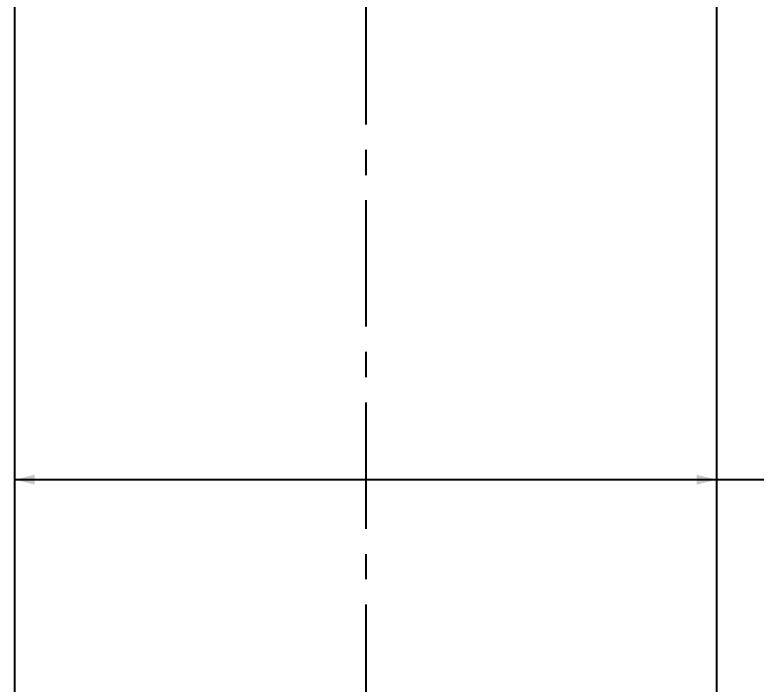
# Model space of a CAD drawing. Header units: millimetres. Extents: x 8 to 586, y 8 to 412.
# Drawn here: x 307.8 to 382.3, y 210.2 to 277.4 of the extents above; entities that cross this region are included whole.
import ezdxf

# ---------------------------------------------------------------- set-up
doc = ezdxf.new("R2010")
doc.units = ezdxf.units.MM
doc.linetypes.add('CENTERX2', pattern=[20.32, 12.7, -2.54, 2.54, -2.54])
doc.layers.add('CENTERLINE', color=4, linetype='CENTERX2')
doc.layers.add('DIMENSIONS', color=2, linetype='Continuous')
doc.layers.add('OUTLINE', color=7, linetype='Continuous', lineweight=25)
doc.styles.add('SLDTEXTSTYLE0', font='TXT', dxfattribs={"width": 0.75})
doc.dimstyles.new('SLDDIMSTYLE1', dxfattribs={"dimtxt": 3.5, "dimasz": 2, "dimexe": 0, "dimexo": 0.0625, "dimgap": 0.875, "dimtad": 0, "dimtih": 1, "dimtoh": 1, "dimrnd": 1e-09, "dimzin": 12, "dimdsep": 46, "dimtxsty": 'SLDTEXTSTYLE0', "dimsah": 1, "dimcen": 0.09, "dimadec": 0, "dimazin": 3, "dimtfac": 1, "dimtofl": 0, "dimtmove": 0, "dimatfit": 3, "dimfxl": 0, "dimfrac": 2, "dimtolj": 1, "dimtzin": 12, "dimarcsym": 0})
doc.dimstyles.new('SLDDIMSTYLE2', dxfattribs={"dimtxt": 3.5, "dimasz": 2, "dimexe": 0, "dimexo": 0.0625, "dimgap": 0.875, "dimtad": 0, "dimtih": 1, "dimtoh": 1, "dimrnd": 1e-09, "dimzin": 12, "dimdsep": 46, "dimtxsty": 'SLDTEXTSTYLE0', "dimsah": 1, "dimcen": 0.09, "dimadec": 0, "dimazin": 3, "dimtol": 1, "dimtp": 0.05, "dimtm": 0.05, "dimtfac": 1, "dimtofl": 0, "dimtmove": 0, "dimatfit": 3, "dimfxl": 0, "dimfrac": 2, "dimtolj": 1, "dimarcsym": 0})
doc.dimstyles.new('SLDDIMSTYLE6', dxfattribs={"dimtxt": 3.5, "dimasz": 2, "dimexe": 0, "dimexo": 0.0625, "dimgap": 0.875, "dimtad": 1, "dimrnd": 1e-09, "dimzin": 12, "dimdsep": 46, "dimtxsty": 'SLDTEXTSTYLE0', "dimsah": 1, "dimcen": 0.09, "dimadec": 0, "dimazin": 3, "dimtfac": 1, "dimtofl": 0, "dimtmove": 0, "dimatfit": 3, "dimfxl": 0, "dimfrac": 2, "dimtolj": 1, "dimtzin": 12, "dimarcsym": 0})

# ---------------------------------------------------------------- blocks, each defined once
blk = doc.blocks.new('_D_9')
at = {"layer": 'DIMENSIONS'}
for p, q in [((408.932, 289.39), (408.932, 187.296)), ((404.932, 187.296), (399.932, 183.394)), ((404.932, 187.296), (409.932, 187.296)), ((399.932, 183.394), (379.301, 183.394))]:
    blk.add_line(p, q, dxfattribs=at)
blk.add_solid([(408.932, 187.296), (409.432, 189.296), (408.432, 189.296)], dxfattribs=at)
at = {"layer": 'DIMENSIONS', "insert": (409.932, 189.03), "char_height": 3.5, "attachment_point": 1, "style": 'SLDTEXTSTYLE0'}
blk.add_mtext('206,58', dxfattribs=at)
blk = doc.blocks.new('_D_10')
at = {"layer": 'DIMENSIONS'}
for p, q in [((408.932, 187.296), (408.932, 181.684)), ((399.932, 181.572), (379.701, 181.572)), ((404.932, 181.684), (399.932, 181.572)), ((404.932, 181.684), (409.932, 181.684))]:
    blk.add_line(p, q, dxfattribs=at)
blk.add_solid([(408.932, 181.684), (409.432, 183.684), (408.432, 183.684)], dxfattribs=at)
at = {"layer": 'DIMENSIONS', "insert": (409.932, 183.418), "char_height": 3.5, "attachment_point": 1, "style": 'SLDTEXTSTYLE0'}
blk.add_mtext('208,41', dxfattribs=at)
blk = doc.blocks.new('_D_11')
at = {"layer": 'DIMENSIONS'}
for p, q in [((408.932, 181.684), (408.932, 176.072)), ((379.701, 176.072), (409.932, 176.072))]:
    blk.add_line(p, q, dxfattribs=at)
blk.add_solid([(408.932, 176.072), (409.432, 178.072), (408.432, 178.072)], dxfattribs=at)
at = {"layer": 'DIMENSIONS', "insert": (409.932, 177.806), "char_height": 3.5, "attachment_point": 1, "style": 'SLDTEXTSTYLE0'}
blk.add_mtext('213,91', dxfattribs=at)
blk = doc.blocks.new('_D_12')
at = {"layer": 'DIMENSIONS'}
for p, q in [((408.932, 176.072), (408.932, 163.572)), ((378.044, 163.572), (409.932, 163.572))]:
    blk.add_line(p, q, dxfattribs=at)
blk.add_solid([(408.932, 163.572), (409.432, 165.572), (408.432, 165.572)], dxfattribs=at)
at = {"layer": 'DIMENSIONS', "attachment_point": 1, "style": 'SLDTEXTSTYLE0'}
for s, insert, char_height in [('226,41', (409.932, 165.306), 3.5), ('±0,05', (425.449, 164.295), 2.5)]:
    blk.add_mtext(s, dxfattribs=dict(at, insert=insert, char_height=char_height))
blk = doc.blocks.new('_D_24')
at = {"layer": 'DIMENSIONS'}
for p, q in [((307.751, 230.712), (378.301, 230.712)), ((378.301, 230.712), (401.037, 230.712))]:
    blk.add_line(p, q, dxfattribs=at)
for points in [[(307.751, 230.712), (309.751, 230.212), (309.751, 231.212)], [(378.301, 230.712), (376.301, 231.212), (376.301, 230.212)]]:
    blk.add_solid(points, dxfattribs=at)
at = {"layer": 'DIMENSIONS', "char_height": 3.5, "attachment_point": 1, "style": 'SLDTEXTSTYLE0'}
for s, insert in [('%%c', (384.121, 235.223)), ('70,55', (389.4, 235.277))]:
    blk.add_mtext(s, dxfattribs=dict(at, insert=insert))

msp = doc.modelspace()

# ---------------------------------------------------------------- linework, layer by layer
at = {"layer": 'CENTERLINE'}
msp.add_line((343.02557, 401.03352), (343.02557, 148.79667), dxfattribs=at)
at = {"layer": 'OUTLINE'}
for p, q in [((307.75057, 196.27238), (307.75057, 289.38953)), ((378.30057, 289.38953), (378.30057, 196.27238))]:
    msp.add_line(p, q, dxfattribs=at)

# ---------------------------------------------------------------- dimensions: what is measured, and where the dimension line sits
at = {"layer": 'DIMENSIONS'}
for feature_location, offset, dimstyle, picture, middle in [((378.30057, 183.39447), (31.63166, 3.90154), 'SLDDIMSTYLE1', '_D_9', (417.04404, 187.296)), ((378.70057, 181.57238), (31.23166, 0.11181), 'SLDDIMSTYLE1', '_D_10', (417.04404, 181.68419)), ((378.70057, 176.07238), (31.23166, 0), 'SLDDIMSTYLE1', '_D_11', (417.04404, 176.07238)), ((377.04439, 163.57238), (32.88784, 0), 'SLDDIMSTYLE2', '_D_12', (421.83814, 163.57238))]:
    dim = msp.add_ordinate_dim(feature_location=feature_location, offset=offset, dtype=0, origin=(356.67557, 389.97839), dimstyle=dimstyle, dxfattribs=at)
    dim.commit()
    dim.dimension.update_dxf_attribs({"geometry": picture, "text_midpoint": middle})
dim = msp.add_linear_dim(base=(378.30057, 230.71174), p1=(307.75057, 183.39447), p2=(378.30057, 183.39447), text='%%c<>', dimstyle='SLDDIMSTYLE6', dxfattribs=at)
dim.commit()
dim.dimension.update_dxf_attribs({"geometry": '_D_24', "text_midpoint": (392.57911, 230.71174), "dimtype": 160})

doc.saveas('drawing.dxf')
